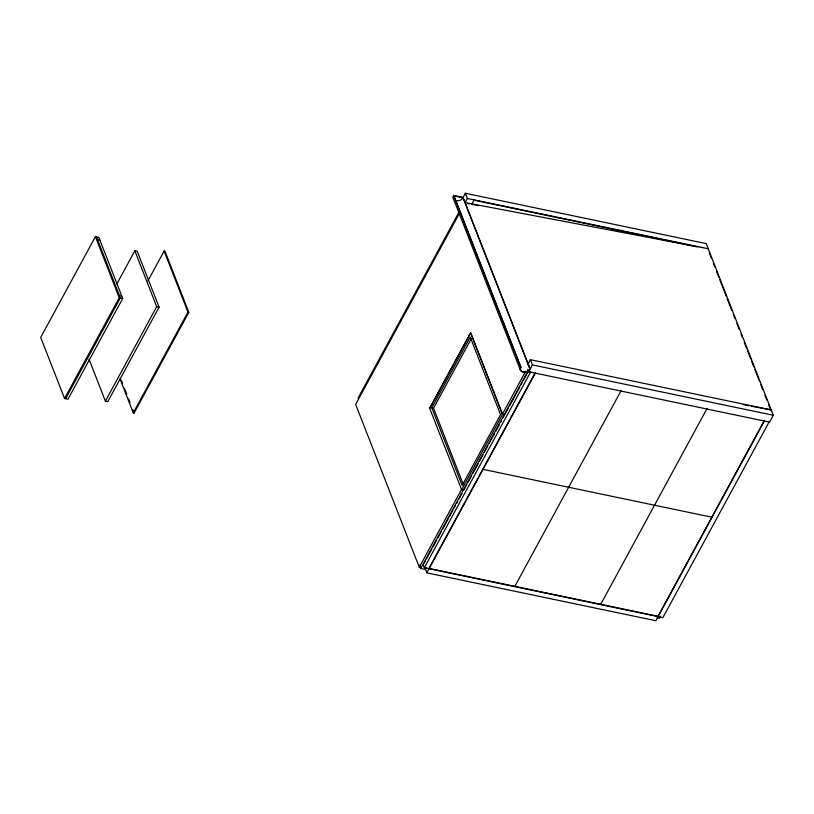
<?xml version="1.0" encoding="UTF-8"?>
<svg xmlns="http://www.w3.org/2000/svg" width="814" height="814" viewBox="0 0 814 814"><rect width="100%" height="100%" fill="white"/><g stroke="black" fill="none" stroke-linecap="round" stroke-linejoin="round"><path stroke-width="1.22" d="M95.401 236.681L40.7 337.423L64.56 398.494L67.989 399.206L122.7 298.463L98.84 237.393L95.401 236.681L119.261 297.741L64.56 398.494M116.748 284.127L134.849 250.783L137.24 251.292L159.086 307.193L107.784 401.668L105.403 401.17L89.021 359.239M65.608 398.707L120.309 297.965L96.449 236.894M147.883 280.932L164.113 251.048L164.977 251.221L188.828 312.291L134.127 413.034L133.272 412.861L119.963 378.805M105.403 401.17L156.695 306.695L134.849 250.783M133.272 412.861L187.973 312.108L164.113 251.048M462.698 198.148L465.354 193.254L706.226 243.61L773.3 415.262L769.576 422.12L528.703 371.764L527.777 369.393M358.038 398.117L458.994 212.179M467.399 198.474L465.15 202.605L708.312 248.748L467.399 198.474L465.354 193.254M459.625 212.942L355.657 404.416L419.281 567.256L421.194 567.653M429.812 408.252L470.746 332.855L502.564 414.275L461.619 489.662L429.619 408.211L470.553 332.814L502.37 414.234L504.273 414.631M431.807 407.834L470.238 337.067L500.559 414.682L462.138 485.459L431.807 407.834L433.526 408.19L463.39 484.635M433.526 408.19L471.357 338.532M528.144 363.807L530.382 359.686L771.306 409.951L751.353 406.166M419.281 567.256L461.436 489.631L463.339 490.028M502.37 414.234L525.702 371.265M764.529 420.655L655.891 620.746L426.841 572.863L425.519 569.474L420.746 568.477L528.205 370.563M424.063 563.339L425.274 561.121M426.475 558.903L431.898 548.921M433.099 546.703L436.711 540.048M437.922 537.82L441.534 531.166M442.735 528.947L448.158 518.966M449.359 516.748L452.981 510.093M454.181 507.875L455.382 505.657M456.593 503.439L457.794 501.221M459.004 499.002L462.016 493.457M463.817 490.13L466.829 484.574M468.03 482.356L471.652 475.702M472.853 473.483L478.276 463.502M479.477 461.284L483.089 454.629M484.299 452.411L487.912 445.757M489.112 443.538L494.536 433.547M495.736 431.328L499.358 424.674M500.559 422.456L501.76 420.238M502.971 418.02L504.171 415.801M504.772 414.702L508.353 408.099M509.554 405.891L519.719 387.179M520.909 384.971L522.11 382.773M523.3 380.565L528.082 371.764M528.703 371.764L532.417 364.906L530.382 359.686M769.301 421.652L662.901 617.623L424.318 567.745L530.718 371.774M425.519 569.474L426.638 567.409M477.92 478.215L428.947 568.396L657.997 616.279L764.397 420.319M479.131 475.987L534.747 373.545M426.841 572.863L535.49 372.771M514.845 586.355L621.245 390.384M600.732 604.314L707.132 408.343M660.449 616.29L659.33 618.355L656.949 617.857M742.622 404.507L748.86 405.698M453.571 195.38L463.115 197.375L530.179 369.037A5.433 4.039 -21.3 0 1 523.168 372.171A5.433 4.039 -21.3 0 1 520.634 367.043L453.571 195.38A5.433 4.039 -21.3 0 0 454.934 200.112M696.804 246.774L473.992 200.183L471.744 204.314L477.971 205.616M467.45 203.419L469.597 203.866M97.456 239.479L99.847 239.977M532.417 364.906L773.3 415.262M520.634 367.043L520.929 367.104A5.108 3.795 -21.3 0 0 523.3 371.917A5.108 3.795 -21.3 0 0 529.894 368.976L530.179 369.037M119.302 295.38L121.693 295.879M119.261 297.741L122.7 298.463M187.973 312.108L188.828 312.291M156.695 306.695L159.086 307.193M482.753 469.302L711.802 517.185M709.187 252.605L711.497 258.506M713.339 263.227L714.723 266.768M716.564 271.489L718.864 277.391M719.79 279.751L726.241 296.265M727.167 298.626L731.776 310.429M733.16 313.97L735.001 318.691M736.853 323.402L739.153 329.304M740.994 334.025L742.378 337.566M744.23 342.287L746.53 348.189M747.456 350.549L750.681 358.801M751.607 361.162L753.906 367.063M754.832 369.424L759.442 381.227M760.825 384.768L762.667 389.489M764.977 395.38L766.819 400.101M768.66 404.823L770.97 410.724M527.767 363.4L528.693 365.761M529.894 368.976L462.82 197.314A5.108 3.795 -21.3 0 1 462.128 198.29M520.929 367.104L453.856 195.441A5.108 3.795 -21.3 0 0 453.683 198.463M453.378 198.596L520.451 370.248M422.985 564.346L424.318 567.745M419.363 564.936L420.746 568.477M121.286 380.158L122.66 383.679M124.491 388.38L126.791 394.251M128.622 398.941L130.006 402.462M132.753 409.513L134.127 413.034M455.331 200.356A5.108 3.795 -21.3 0 0 463.003 197.792L454.039 195.92A5.108 3.795 -21.3 0 0 454.456 199.745"/></g></svg>
